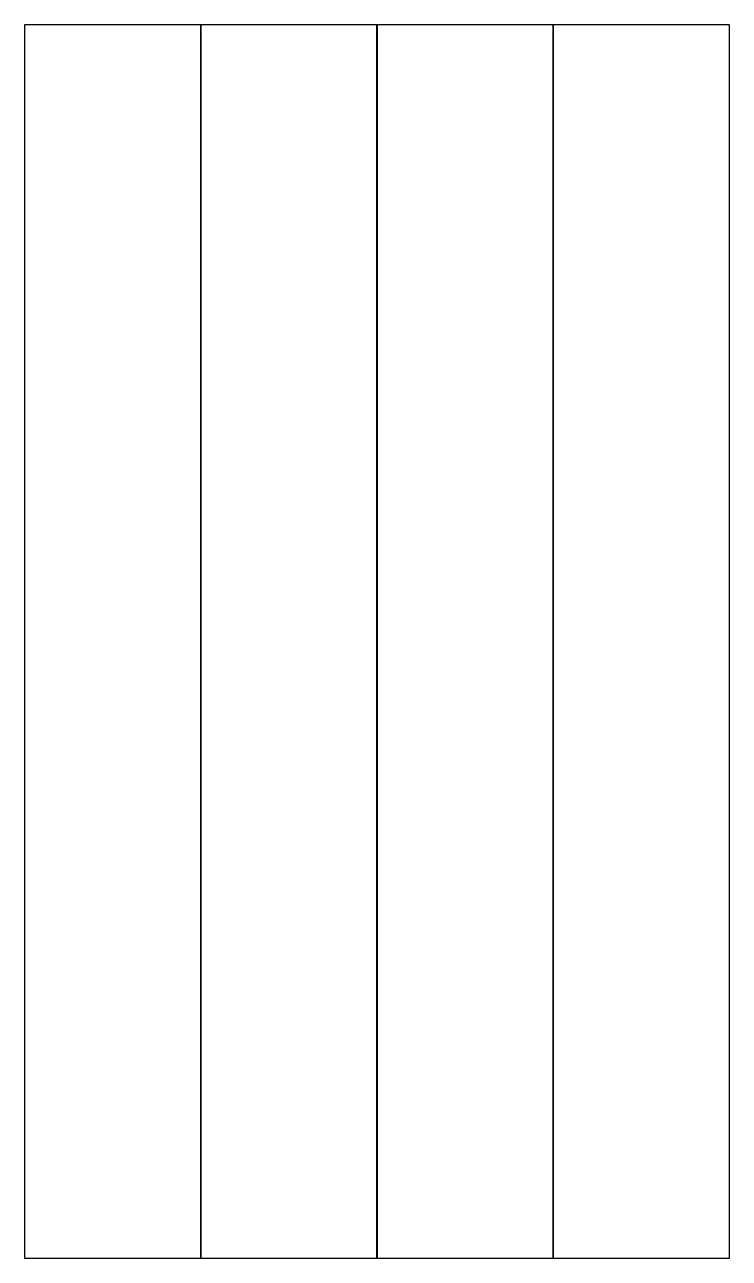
# Model space of a CAD drawing. Header units: metres. Extents: x 0 to 801, y 0 to 1401.
import ezdxf

# ---------------------------------------------------------------- set-up
doc = ezdxf.new("R2010")
doc.units = ezdxf.units.M

msp = doc.modelspace()

# ---------------------------------------------------------------- linework, layer by layer
at = {"layer": 'PARAMETRIX'}
for p, q in [((200, 1401.2), (0, 1401.2)), ((0, 1401.2), (0, 0)), ((200, 0), (200, 1401.2)), ((400.2, 1401.2), (200.2, 1401.2)), ((200.2, 1401.2), (200.2, 0)), ((400.2, 0), (400.2, 1401.2)), ((600.4, 1401.2), (400.4, 1401.2)), ((400.4, 1401.2), (400.4, 0)), ((600.4, 0), (600.4, 1401.2)), ((800.6, 1401.2), (600.6, 1401.2)), ((600.6, 1401.2), (600.6, 0)), ((800.6, 0), (800.6, 1401.2)), ((0, 0), (200, 0)), ((200.2, 0), (400.2, 0)), ((400.4, 0), (600.4, 0)), ((600.6, 0), (800.6, 0))]:
    msp.add_line(p, q, dxfattribs=at)

doc.saveas('drawing.dxf')
